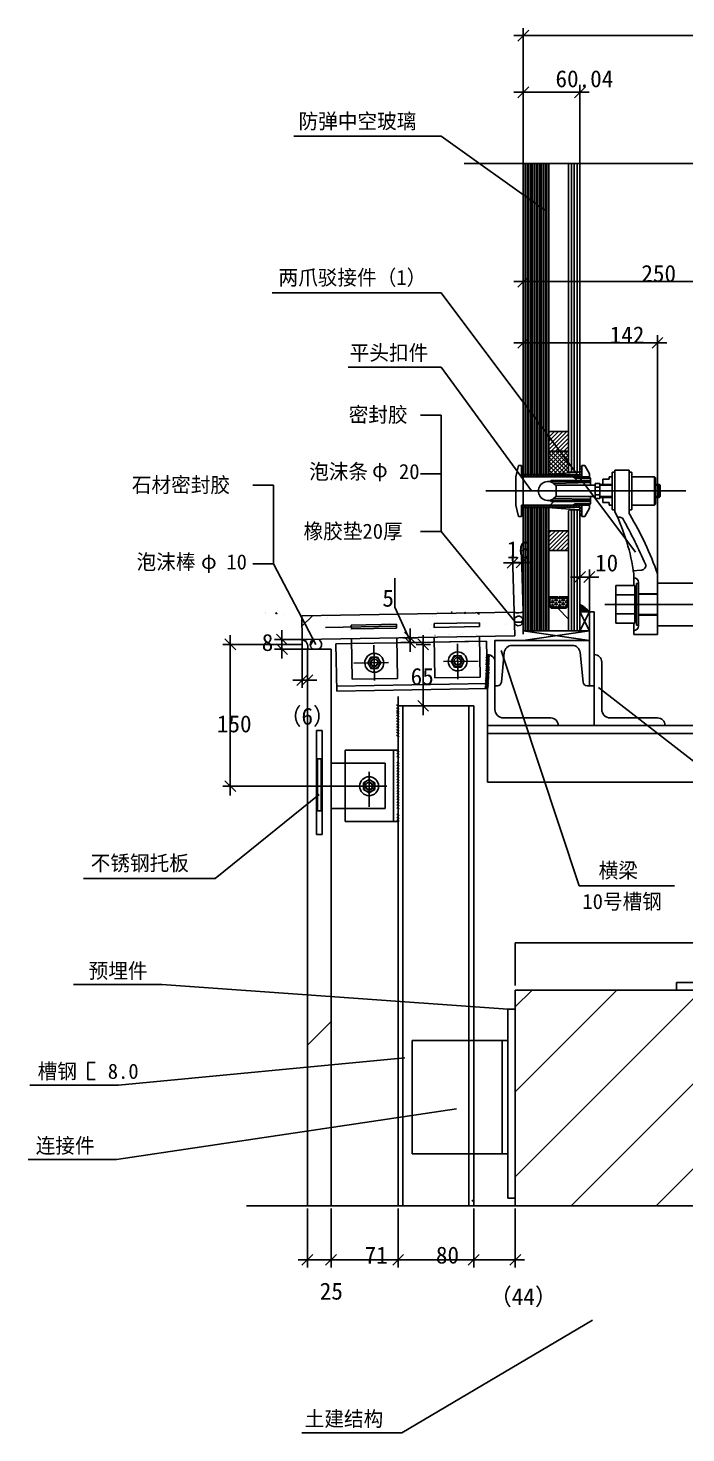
# Model space of a CAD drawing. Header units: metres. Extents: x 1402 to 3224, y 1287 to 2785.
# Drawn here: x 1402 to 2098, y 1287 to 2773 of the extents above; entities that cross this region are included whole.
import ezdxf

# ---------------------------------------------------------------- set-up
doc = ezdxf.new("R2010")
doc.units = ezdxf.units.M
for name, color, linetype in [('3', 5, 'Continuous'), ('BZX', 1, 'Continuous'), ('CSX', 3, 'Continuous'), ('DHX', 4, 'Continuous'), ('HIDE', 4, 'Continuous'), ('PMX', 8, 'Continuous'), ('SDH', 7, 'Continuous'), ('TXT', 2, 'Continuous'), ('XSX', 6, 'Continuous'), ('XX', 5, 'Continuous'), ('图层4', 4, 'Continuous')]:
    doc.layers.add(name, color=color, linetype=linetype)

# ---------------------------------------------------------------- blocks, each defined once
blk = doc.blocks.new('A$C719D39D5')
at = {"layer": 'CSX'}
for p, q in [((15.8, 56.78, -342.86), (25.38, 55.94, -342.86)), ((0, 0, -342.86), (2.51, 0, -342.86))]:
    blk.add_line(p, q, dxfattribs=at)
for centre, radius, start, end in [((-624.51, 346.74, -342.86), 718.57, 331.32, 335.58), ((24.95, 50.96, -342.86), 5, 344.88, 85), ((2.51, 4, -342.86), 4, 270, 328.41)]:
    blk.add_arc(centre, radius, start, end, dxfattribs=at)
blk = doc.blocks.new('_ArchTick')
for p, q in [((0.86, 0), (-0.86, 0)), ((0, 0.65), (0, -0.65))]:
    blk.add_line(p, q)
at = {"color": 0, "linetype": 'ByBlock'}
blk.add_lwpolyline([(-0.5, -0.5), (0.5, 0.5)], dxfattribs=at)

msp = doc.modelspace()

# ---------------------------------------------------------------- hatches: boundary and pattern name
h = msp.add_hatch()
h.set_pattern_fill('ANSI31', scale=50)
h.paths.add_polyline_path([(1707.86, 1945.26), (1711.86, 1945.26), (1711.86, 2000.26), (1707.86, 2000.26)])
at = {"layer": 'BZX'}
h = msp.add_hatch(dxfattribs=at)
h.set_pattern_fill('ANSI32', scale=50)
h.paths.add_polyline_path([(1864.51, 2154.44), (1864.53, 2154.33), (1863.43, 2154.42), (1691.4, 2151.42), (1691.84, 2126.42), (1916.81, 2130.35), (1916.53, 2146.03), (1909, 2155.22)])
h.paths.add_polyline_path([(1879.43, 2140.2), (1831.45, 2139.36), (1831.38, 2143.19), (1831.38, 2143.36), (1879.36, 2144.2)])
h = msp.add_hatch(dxfattribs=at)
h.set_pattern_fill('ANSI32', scale=50)
h.paths.add_polyline_path([(1722.36, 2116.33), (1697.36, 2116.33), (1697.36, 1527.57), (1722.36, 1527.57)])
h.paths.add_polyline_path([(1712.86, 1920.26), (1706.86, 1920.26), (1706.86, 2030.26), (1712.86, 2030.26)])
h.paths.add_polyline_path([(1711.86, 1945.26), (1707.86, 1945.26), (1707.86, 2000.26), (1711.86, 2000.26)])
h = msp.add_hatch(dxfattribs=at)
h.set_pattern_fill('BBB', scale=20)
h.set_pattern_definition([(45, (0, 0), (-44.9013, 44.9013), [])])
h.paths.add_polyline_path([(3008.98, 1755.65), (2982.84, 1755.65), (2868.52, 1755.65), (2907.88, 1527.57), (3008.98, 1527.57)])
h.paths.add_polyline_path([(2868.52, 1755.65), (2733.24, 1755.65), (2682.69, 1527.57), (2907.88, 1527.57)])
h.paths.add_polyline_path([(2682.69, 1527.57), (2708.5, 1644.04), (2708.5, 1755.65), (2113.63, 1755.65), (2113.63, 1691.2), (2227.26, 1527.57)])
h.paths.add_polyline_path([(2113.63, 1755.65), (1917.41, 1755.65), (1917.41, 1527.57), (2227.26, 1527.57), (2113.63, 1691.2)])
at = {"layer": 'PMX'}
h = msp.add_hatch(dxfattribs=at)
h.set_pattern_fill('ANSI31', scale=35)
h.paths.add_polyline_path([(1951.88, 2293.65), (1951.88, 2298.65), (1923.84, 2298.65), (1923.84, 2310.65), (1920.84, 2310.65), (1917.84, 2298.65), (1917.84, 2283.65), (1941.88, 2283.65, -0.41)])
h.paths.add_polyline_path([(1941.88, 2283.65), (1917.84, 2283.65), (1917.84, 2268.65), (1920.84, 2256.65), (1923.84, 2256.65), (1923.84, 2268.65), (1951.88, 2268.65), (1951.88, 2273.65, -0.41)])
h.paths.add_polyline_path([(1980.65, 2270.15), (1996.88, 2270.15), (1996.88, 2272.65), (1954.88, 2272.65), (1954.88, 2273.65), (1951.88, 2273.65), (1951.88, 2268.65), (1978.4, 2268.65)])
h.paths.add_polyline_path([(1996.88, 2270.15), (1980.65, 2270.15), (1978.4, 2268.65), (1995.38, 2268.65)])
h.paths.add_polyline_path([(1995.38, 2298.65), (1978.4, 2298.65), (1980.65, 2297.15), (1996.88, 2297.15)])
h.paths.add_polyline_path([(1996.88, 2297.15), (1980.65, 2297.15), (1978.4, 2298.65), (1951.88, 2298.65), (1951.88, 2293.65), (1954.88, 2293.65), (1954.88, 2294.65), (1996.88, 2294.65)])
h = msp.add_hatch(dxfattribs=at)
h.set_pattern_fill('ANSI37', scale=25)
h.paths.add_polyline_path([(1973.88, 2262.65), (1974.88, 2263.65), (1984.88, 2263.65), (1951.88, 2266.15), (1952.88, 2265.15), (1952.88, 2241.65), (1973.88, 2241.65)])
h = msp.add_hatch(dxfattribs=at)
h.set_pattern_fill('ANSI37', scale=18)
h.paths.add_polyline_path([(1952.88, 2136.65), (1951.88, 2135.65), (1973.21, 2135.65), (1974.05, 2136.49), (1973.88, 2136.65), (1973.88, 2162.24), (1971.3, 2159.65), (1955.47, 2159.65), (1952.88, 2162.24)])
at = {"layer": 'XSX'}
h = msp.add_hatch(dxfattribs=at)
h.set_pattern_fill('DOTS', scale=12)
h.paths.add_polyline_path([(1925.84, 2155.65, -0.15), (1916.37, 2155.35), (1916.49, 2148.45, -0.72), (1925.84, 2146.95)])
h = msp.add_hatch(dxfattribs=at)
h.set_pattern_fill('HONEY', scale=12)
h.paths.add_polyline_path([(1916.49, 2148.45), (1916.57, 2143.63, 0.7), (1925.84, 2145.28), (1925.84, 2146.95, 0.72)])
h = msp.add_hatch(dxfattribs=at)
h.set_pattern_fill('DOTS', scale=10)
h.paths.add_polyline_path([(1697.34, 2121.33), (1700.31, 2121.33, -0.24), (1702.85, 2126.23), (1691.84, 2126.42, -0.25)])
h.paths.add_polyline_path([(1697.36, 2116.33), (1703.01, 2116.33, -0.25), (1700.31, 2121.33), (1697.34, 2121.33, -0.16)])
h = msp.add_hatch(dxfattribs=at)
h.set_pattern_fill('HONEY', scale=10)
h.paths.add_polyline_path([(1712.31, 2121.33, 0.23), (1709.95, 2126.11), (1702.85, 2126.23, 0.24), (1700.31, 2121.33)])
h.paths.add_polyline_path([(1709.62, 2116.33, 0.25), (1712.31, 2121.33), (1700.31, 2121.33, 0.25), (1703.01, 2116.33)])

# ---------------------------------------------------------------- linework, layer by layer
for p, q in [((1790.03, 2160.91), (1790.03, 2191.55)), ((1691.4, 2151.42), (1916.37, 2155.35)), ((1805.91, 2125.75), (1790.03, 2160.91)), ((1916.37, 2155.35), (1916.81, 2130.35)), ((1691.4, 2151.42), (1691.84, 2126.42)), ((1743.85, 2137.33), (1743.78, 2141.66)), ((1744.37, 2140.47), (1744.37, 2140.47)), ((1783.73, 2143.89), (1783.73, 2143.89)), ((1791.76, 2142.67), (1791.83, 2138.67)), ((1828.89, 2142.64), (1828.89, 2142.64)), ((1831.38, 2143.36), (1831.45, 2139.36)), ((1831.46, 2138.86), (1831.38, 2143.19)), ((1831.78, 2143.04), (1831.78, 2143.04)), ((1834.05, 2143.7), (1834.05, 2143.7)), ((1879.36, 2144.2), (1879.43, 2140.2)), ((1691.84, 2126.42), (1916.81, 2130.35)), ((1741.57, 2139.62), (1741.57, 2139.62)), ((1742.48, 2136.43), (1742.48, 2136.43)), ((1744.78, 2084.45), (1744.03, 2127.34)), ((1784.99, 2139.28), (1784.99, 2139.28)), ((1785.18, 2134.62), (1785.18, 2134.62)), ((1792.76, 2085.29), (1792.01, 2128.17)), ((1827.18, 2137.31), (1827.18, 2137.31)), ((1832.38, 2085.98), (1831.63, 2128.86)), ((1880.37, 2086.82), (1879.62, 2129.7)), ((2067.88, 2131.87), (2042.88, 2131.87)), ((1697.36, 2116.33), (1722.36, 2116.33)), ((1722.36, 2116.33), (1722.36, 1527.57)), ((1727.49, 2122.05), (1744.12, 2122.34)), ((1728.37, 2072.05), (1727.49, 2122.05)), ((1767.81, 2120.48), (1768.46, 2083.14)), ((1792.1, 2123.17), (1887.01, 2124.83)), ((1856.09, 2122.03), (1856.74, 2084.68)), ((1887.88, 2074.9), (1887.01, 2124.9)), ((1783.21, 2102.08), (1746.36, 2101.43)), ((1841.35, 2103.09), (1878.19, 2103.73)), ((1744.78, 2084.45), (1792.76, 2085.29)), ((1880.37, 2086.82), (1832.38, 2085.98)), ((1728.37, 2072.05), (1887.89, 2074.84)), ((1793.36, 2066.33), (1793.36, 1527.57)), ((1794.34, 2055.66), (1791.8, 2057.41)), ((1794.34, 2052.66), (1791.8, 2054.41)), ((1794.34, 2049.66), (1791.8, 2051.41)), ((1793.36, 2056.33), (1873.36, 2056.33)), ((1873.36, 2056.33), (1873.36, 1988.23)), ((1794.34, 2047.61), (1791.8, 2049.36)), ((1794.34, 2044.61), (1791.8, 2046.36)), ((1794.34, 2041.61), (1791.8, 2043.36)), ((1794.34, 2038.61), (1791.8, 2040.36)), ((1794.34, 2035.61), (1791.8, 2037.36)), ((1794.34, 2032.61), (1791.8, 2034.36)), ((1794.34, 2029.61), (1791.8, 2031.36)), ((1794.34, 2026.61), (1791.8, 2028.36)), ((1794.34, 2023.61), (1791.8, 2025.36)), ((1873.36, 2027.03), (1873.36, 1702.45)), ((1737.49, 2009.56), (1737.49, 1995.67)), ((1737.49, 2009.56), (1793.49, 2009.56)), ((1788.49, 2009.56), (1788.49, 1933.93)), ((1794.54, 2007.44), (1792, 2009.2)), ((1707.86, 2000.26), (1711.86, 2000.26)), ((1779.58, 1995.67), (1722.36, 1995.67)), ((1779.58, 1947.68), (1779.58, 1995.67)), ((1794.54, 2004.44), (1792, 2006.2)), ((1794.54, 2001.44), (1792, 2003.2)), ((1794.54, 1995.06), (1792, 1996.81)), ((1794.54, 1992.06), (1792, 1993.81)), ((1762.63, 1986.41), (1762.63, 1949.56)), ((1794.54, 1989.06), (1792, 1990.81)), ((1794.54, 1986.06), (1792, 1987.81)), ((1794.54, 1983.06), (1792, 1984.81)), ((1794.54, 1980.06), (1792, 1981.81)), ((1794.54, 1977.06), (1792, 1978.81)), ((1743.96, 1971.33), (1781.31, 1971.33)), ((1794.54, 1974.06), (1792, 1975.81)), ((1794.54, 1971.06), (1792, 1972.81)), ((1794.54, 1968.06), (1792, 1969.81)), ((1794.54, 1965.06), (1792, 1966.81)), ((1794.54, 1962.06), (1792, 1963.81)), ((1779.58, 1947.68), (1722.36, 1947.68)), ((1737.49, 1947.68), (1737.49, 1933.93)), ((1794.54, 1959.06), (1792, 1960.81)), ((1794.54, 1956.06), (1792, 1957.81)), ((1794.54, 1953.06), (1792, 1954.81)), ((1794.54, 1950.06), (1792, 1951.81)), ((1794.54, 1947.06), (1792, 1948.81)), ((1707.86, 1945.26), (1711.86, 1945.26)), ((1737.49, 1933.93), (1793.32, 1933.93)), ((1794.54, 1939.93), (1792, 1941.68)), ((1794.54, 1936.93), (1792, 1938.68)), ((1794.54, 1933.93), (1792, 1935.68)), ((1873.36, 1582.45), (1873.36, 1527.57)), ((1873.97, 1531.55), (1871.43, 1533.3))]:
    msp.add_line(p, q)
for points in [[(1791.76, 2142.67), (1743.77, 2141.83)], [(1831.38, 2143.36), (1879.36, 2144.2)], [(1831.45, 2139.36), (1879.43, 2140.2)], [(1791.83, 2138.67), (1743.84, 2137.83)], [(1707.86, 2000.26), (1707.86, 1945.26)], [(1711.86, 2000.26), (1711.86, 1945.26)]]:
    msp.add_lwpolyline(points)
for points in [[(1767.96, 2111.81, -1), (1768.31, 2091.81, -1)], [(1856.24, 2113.35, 1), (1856.59, 2093.36, 1)], [(1768.03, 2107.81, -1), (1768.24, 2095.81, -1)], [(1856.31, 2109.35, 1), (1856.52, 2097.36, 1)], [(1752.63, 1971.33, -1), (1772.63, 1971.33, -1)], [(1756.63, 1971.33, -1), (1768.63, 1971.33, -1)]]:
    msp.add_lwpolyline(points, format="xyb", close=True)
for points in [[(1771.7, 2095.87), (1764.77, 2095.75), (1761.21, 2101.69), (1764.56, 2107.75), (1771.49, 2107.87), (1775.06, 2101.93)], [(1853.06, 2097.29), (1859.99, 2097.42), (1863.35, 2103.48), (1859.78, 2109.41), (1852.85, 2109.29), (1849.49, 2103.23)], [(1768.63, 1974.8), (1768.63, 1967.87), (1762.63, 1964.4), (1756.63, 1967.87), (1756.63, 1974.8), (1762.63, 1978.26)]]:
    msp.add_lwpolyline(points, close=True)
for centre, radius in [((1768.13, 2101.81), 6), ((1768.13, 2101.81), 4), ((1856.42, 2103.35), 6), ((1856.42, 2103.35), 4), ((1762.63, 1971.33), 6), ((1762.63, 1971.33), 4)]:
    msp.add_circle(centre, radius)
for centre, radius, start, end in [((1920.62, 2170.77), 16, 254.6, 289.06), ((1920.91, 2146.12), 5, 9.6, 152.2), ((1920.91, 2146.12), 5, 209.8, 350.4), ((1768.1, 2101.8), 3.43, 92.14, 1), ((1856.45, 2103.34), 3.43, 181, 89.86), ((1762.64, 1971.3), 3.43, 181.14, 90)]:
    msp.add_arc(centre, radius, start, end)
at = {"layer": '3'}
for p, q in [((2950.88, 2186.15), (2067.88, 2186.15)), ((2950.88, 2141.15), (2067.88, 2141.15))]:
    msp.add_line(p, q, dxfattribs=at)
at = {"layer": 'BZX'}
for p, q in [((1925.84, 2630.07), (1925.84, 2773.34)), ((1925.84, 2765.34), (3049.95, 2765.34)), ((1989.12, 2705.41), (1921.12, 2705.41)), ((1925.84, 2621.32), (1925.84, 2713.41)), ((1985.88, 2621.32), (1985.88, 2713.41)), ((1948.65, 2580.85), (1838.92, 2658.93)), ((1925.84, 2458.76), (1925.84, 2513.17)), ((2175.84, 2505.17), (1925.84, 2505.17)), ((1838.92, 2493.19), (2044.65, 2219.03)), ((1925.84, 2377.38), (1925.84, 2448.36)), ((2067.88, 2440.36), (1925.84, 2440.36)), ((2067.88, 2186.18), (2067.88, 2448.36)), ((1838.92, 2414.72), (1934.71, 2283.65)), ((1838.92, 2363.86), (1838.92, 2240.68)), ((1661.42, 2206.48), (1661.42, 2289.96)), ((1838.92, 2240.68), (1916.84, 2145.65)), ((1916.37, 2155.38), (1914.44, 2215.7)), ((1925.84, 2155.68), (1923.91, 2216)), ((1924.17, 2208.01), (1914.69, 2207.7)), ((1985.88, 2155.68), (1985.88, 2200.56)), ((1995.88, 2155.68), (1995.88, 2200.56)), ((1985.88, 2192.56), (1995.88, 2192.56)), ((1697.08, 2126.52), (1662.45, 2126.52)), ((1670.45, 2116.33), (1670.45, 2126.52)), ((1691.84, 2126.39), (1691.84, 2075.5)), ((1691.76, 2121.33), (1607.73, 2121.33)), ((1615.73, 2121.33), (1615.73, 1971.33)), ((1697.33, 2116.33), (1662.45, 2116.33)), ((1697.36, 2116.3), (1697.36, 2075.5)), ((1890.45, 2109.49), (1886.59, 2110.7)), ((1902.6, 2115.01), (1985.09, 1865.84)), ((1889.89, 2099.11), (1886.02, 2100.32)), ((1890.01, 2100.56), (1886.14, 2101.77)), ((1890.07, 2095.77), (1886.2, 2096.98)), ((1890.09, 2105.02), (1886.22, 2106.23)), ((1890.13, 2102.13), (1886.26, 2103.34)), ((1890.19, 2097.22), (1886.32, 2098.43)), ((1890.21, 2106.47), (1886.34, 2107.68)), ((1890.25, 2103.58), (1886.38, 2104.79)), ((1890.33, 2108.04), (1886.47, 2109.25)), ((1697.36, 2083.5), (1691.84, 2083.5)), ((1889.22, 2080.91), (1885.35, 2082.12)), ((1889.34, 2082.36), (1885.47, 2083.57)), ((1889.38, 2079.47), (1885.51, 2080.68)), ((1889.46, 2083.93), (1885.59, 2085.14)), ((1889.58, 2085.38), (1885.72, 2086.59)), ((1889.63, 2086.84), (1885.76, 2088.05)), ((1889.75, 2088.29), (1885.88, 2089.49)), ((1889.83, 2092.75), (1885.96, 2093.96)), ((1889.87, 2089.86), (1886, 2091.07)), ((1889.95, 2094.2), (1886.08, 2095.41)), ((1889.99, 2091.31), (1886.12, 2092.52)), ((1889.02, 2075), (1885.15, 2076.21)), ((1889.14, 2076.45), (1885.27, 2077.66)), ((1889.26, 2078.02), (1885.39, 2079.23)), ((2288.53, 1855.96), (2005.47, 2075.73)), ((1599.84, 1873.67), (1709.86, 1962.74)), ((1770.01, 1971.33), (1607.73, 1971.33)), ((1909.36, 1735.55), (1543.34, 1761.54)), ((1800.51, 1683.83), (1497.33, 1655.22)), ((1855.14, 1630.01), (1495.31, 1576.55)), ((1697.36, 1524.59), (1697.36, 1462.29)), ((1722.36, 1524.59), (1722.36, 1462.29)), ((1722.36, 1524.29), (1722.36, 1462.29)), ((1793.36, 1524.59), (1793.36, 1462.29)), ((1793.36, 1524.59), (1793.36, 1462.29)), ((1873.36, 1524.59), (1873.36, 1462.29)), ((1873.36, 1524.59), (1873.36, 1462.29)), ((1917.36, 1524.59), (1917.36, 1462.29)), ((1873.36, 1470.29), (1697.36, 1470.29)), ((1873.36, 1470.29), (1917.36, 1470.29)), ((1797.28, 1287.2), (1999.05, 1406.44))]:
    msp.add_line(p, q, dxfattribs=at)
at = {"layer": 'CSX'}
for p, q in [((1682.92, 2658.93), (1838.92, 2658.93)), ((1925.84, 2298.74), (1925.84, 2630.04)), ((1925.84, 2155.65), (1925.84, 2630.04)), ((1933.84, 2302.15), (1933.84, 2630.04)), ((1935.36, 2302.15), (1935.36, 2630.04)), ((1943.36, 2302.15), (1943.36, 2630.04)), ((1944.88, 2302.15), (1944.88, 2630.04)), ((1952.88, 2302.15), (1952.88, 2630.04)), ((1973.88, 2304.65), (1973.88, 2630.04)), ((1985.88, 2298.65), (1985.88, 2630.04)), ((1659.92, 2493.19), (1838.92, 2493.19)), ((1740.54, 2414.72), (1838.92, 2414.72)), ((1817.15, 2363.86), (1838.92, 2363.86)), ((1973.88, 2346.65), (1952.88, 2346.65)), ((1973.88, 2325.65), (1952.88, 2325.65)), ((1917.84, 2298.65), (1920.84, 2310.65)), ((1920.84, 2310.65), (1923.84, 2310.65)), ((1923.84, 2310.65), (1923.84, 2298.65)), ((1923.84, 2309.65), (1925.84, 2309.65)), ((1925.84, 2298.65), (1925.84, 2309.65)), ((1951.88, 2301.15), (1984.88, 2303.65)), ((1973.88, 2304.65), (1974.88, 2303.65)), ((1974.88, 2303.65), (1984.88, 2303.65)), ((1984.88, 2303.65), (1985.88, 2304.65)), ((1985.88, 2309.65), (1987.88, 2309.65)), ((1987.88, 2298.65), (1987.88, 2310.65)), ((1987.88, 2310.65), (1990.88, 2310.65)), ((1995.88, 2301.65), (1990.88, 2310.65)), ((2019.98, 2303.15), (2020.48, 2303.65)), ((2020.48, 2303.65), (2022.38, 2303.65)), ((2022.38, 2303.65), (2022.88, 2303.15)), ((2022.88, 2305.65), (2037.88, 2305.65)), ((2022.88, 2305.65), (2022.88, 2261.65)), ((2037.88, 2261.65), (2037.88, 2305.65)), ((2037.88, 2303.15), (2038.38, 2303.65)), ((2038.38, 2303.65), (2040.38, 2303.65)), ((2040.38, 2303.65), (2040.88, 2303.15)), ((1661.42, 2289.96), (1639.6, 2289.96)), ((1817.15, 2301.71), (1838.92, 2301.71)), ((1917.84, 2298.65), (1917.84, 2268.65)), ((1923.84, 2298.65), (1995.88, 2298.65)), ((1925.84, 2302.15), (1926.84, 2301.15)), ((1925.84, 2300.65), (1985.88, 2300.65)), ((1926.84, 2301.15), (1951.88, 2301.15)), ((1932.84, 2301.15), (1933.84, 2302.15)), ((1936.36, 2301.15), (1935.36, 2302.15)), ((1943.36, 2302.15), (1942.36, 2301.15)), ((1945.88, 2301.15), (1944.88, 2302.15)), ((1951.88, 2301.15), (1952.88, 2302.15)), ((1951.88, 2293.65), (1954.88, 2293.65)), ((1954.88, 2294.65), (1954.88, 2293.19)), ((1996.88, 2294.65), (1954.88, 2294.65)), ((1957.88, 2291.65), (1996.88, 2292.46)), ((1960.6, 2289.65), (1960.6, 2277.65)), ((1960.6, 2289.65), (2000.88, 2289.65)), ((1980.65, 2297.15), (1978.4, 2298.65)), ((1980.65, 2297.15), (1996.88, 2297.15)), ((1995.38, 2298.65), (1996.88, 2297.15)), ((1995.88, 2298.65), (1995.88, 2301.65)), ((1996.88, 2297.15), (1996.88, 2289.65)), ((2001.88, 2291.65), (2006.88, 2291.65)), ((2001.88, 2290.65), (2001.88, 2291.65)), ((2001.88, 2290.65), (2001.88, 2276.65)), ((2006.88, 2291.65), (2006.88, 2275.65)), ((2006.88, 2290.65), (2019.98, 2290.65)), ((2009.92, 2295.99), (2016.88, 2295.99)), ((2009.92, 2295.99), (2009.92, 2290.65)), ((2016.88, 2295.99), (2016.88, 2298.65)), ((2016.88, 2298.65), (2019.48, 2298.65)), ((2019.48, 2298.65), (2019.98, 2298.15)), ((2019.98, 2264.15), (2019.98, 2303.15)), ((2022.88, 2264.15), (2022.88, 2303.15)), ((2037.88, 2264.15), (2037.88, 2303.15)), ((2040.88, 2290.65), (2040.88, 2303.15)), ((2040.88, 2298.65), (2064.88, 2298.65)), ((2040.88, 2298.65), (2040.88, 2264.15)), ((2064.88, 2298.65), (2064.88, 2268.65)), ((2065.88, 2297.65), (2064.88, 2298.65)), ((2065.88, 2269.65), (2065.88, 2297.65)), ((2065.88, 2290.65), (2069.79, 2290.65)), ((2070.88, 2289.65), (2069.79, 2290.65)), ((2069.79, 2290.65), (2069.79, 2276.65)), ((2070.88, 2289.65), (2070.88, 2277.65)), ((1954.88, 2272.65), (1954.88, 2274.11)), ((1957.88, 2275.65), (1996.88, 2274.84)), ((1960.6, 2277.65), (2000.88, 2277.65)), ((1996.88, 2277.65), (1996.88, 2270.15)), ((2001.88, 2287.65), (2006.88, 2287.65)), ((2001.88, 2279.65), (2006.88, 2279.65)), ((2001.88, 2276.65), (2001.88, 2275.65)), ((2001.88, 2275.65), (2006.88, 2275.65)), ((2006.88, 2276.65), (2019.98, 2276.65)), ((2009.92, 2276.65), (2009.92, 2271.32)), ((2037.88, 2268.65), (2037.88, 2277.65)), ((2037.88, 2277.65), (2037.88, 2261.34)), ((2037.88, 2277.65), (2037.88, 2261.65)), ((2065.88, 2276.65), (2069.79, 2276.65)), ((2069.79, 2276.65), (2070.88, 2277.65)), ((1917.84, 2268.65), (1920.84, 2256.65)), ((1923.84, 2268.65), (1923.84, 2256.65)), ((1923.84, 2268.65), (1995.88, 2268.65)), ((1925.84, 2268.24), (1926.25, 2268.65)), ((1925.84, 2268.65), (1925.84, 2257.65)), ((1925.84, 2135.65), (1925.84, 2266.92)), ((1925.84, 2266.65), (1985.88, 2266.65)), ((1925.84, 2265.15), (1926.84, 2266.15)), ((1926.84, 2266.15), (1951.88, 2266.15)), ((1933.84, 2265.15), (1932.84, 2266.15)), ((1933.84, 2136.65), (1933.84, 2265.15)), ((1936.36, 2266.15), (1935.36, 2265.15)), ((1935.36, 2136.65), (1935.36, 2265.15)), ((1943.36, 2265.15), (1942.36, 2266.15)), ((1943.36, 2136.65), (1943.36, 2265.15)), ((1945.88, 2266.15), (1944.88, 2265.15)), ((1944.88, 2136.65), (1944.88, 2265.15)), ((1951.88, 2273.65), (1954.88, 2273.65)), ((1951.88, 2266.15), (1984.88, 2263.65)), ((1952.88, 2265.15), (1951.88, 2266.15)), ((1952.88, 2136.65), (1952.88, 2265.15)), ((1996.88, 2272.65), (1954.88, 2272.65)), ((1973.88, 2262.65), (1974.88, 2263.65)), ((1973.88, 2136.65), (1973.88, 2262.65)), ((1974.88, 2263.65), (1984.88, 2263.65)), ((1980.65, 2270.15), (1978.4, 2268.65)), ((1980.65, 2270.15), (1996.88, 2270.15)), ((1985.88, 2262.65), (1984.88, 2263.65)), ((1985.88, 2136.65), (1985.88, 2268.65)), ((1987.88, 2268.65), (1987.88, 2256.65)), ((1995.88, 2265.65), (1990.88, 2256.65)), ((1996.88, 2270.15), (1995.38, 2268.65)), ((1995.88, 2268.65), (1995.88, 2265.65)), ((2009.92, 2271.32), (2016.88, 2271.32)), ((2016.88, 2271.32), (2016.88, 2268.65)), ((2016.88, 2268.65), (2019.48, 2268.65)), ((2019.48, 2268.65), (2019.98, 2269.15)), ((2019.98, 2264.15), (2020.48, 2263.65)), ((2020.48, 2263.65), (2022.38, 2263.65)), ((2022.88, 2264.15), (2022.38, 2263.65)), ((2037.88, 2264.15), (2038.38, 2263.65)), ((2038.38, 2263.65), (2040.38, 2263.65)), ((2040.88, 2264.15), (2040.38, 2263.65)), ((2040.88, 2268.65), (2064.88, 2268.65)), ((2064.88, 2268.65), (2065.88, 2269.65)), ((1920.84, 2256.65), (1923.84, 2256.65)), ((1923.84, 2257.65), (1925.84, 2257.65)), ((1985.88, 2257.65), (1987.88, 2257.65)), ((1987.88, 2256.65), (1990.88, 2256.65)), ((1817.15, 2240.68), (1838.92, 2240.68)), ((1973.88, 2241.65), (1952.88, 2241.65)), ((1973.88, 2220.65), (1952.88, 2220.65)), ((2042.88, 2183.71), (2042.88, 2195.87)), ((2042.88, 2191.87), (2042.88, 2191.87)), ((2045.88, 2141.69), (2045.88, 2185.74)), ((2045.88, 2185.74), (2047.88, 2185.74)), ((2045.88, 2185.61, -44000), (2045.88, 2141.56, -44000)), ((2045.88, 2185.61, -44000), (2047.88, 2185.61, -44000)), ((2047.88, 2140.87), (2047.88, 2186.87)), ((2047.88, 2186.43, -44000), (2047.88, 2140.43, -44000)), ((2067.88, 2195.87), (2067.88, 2173.71)), ((2067.88, 2173.71), (2067.88, 2195.87)), ((2067.88, 2195.43, -44000), (2067.88, 2152.43, -44000)), ((2067.88, 2173.59, -44000), (2067.88, 2195.43, -44000)), ((1952.88, 2171.65), (1962.88, 2171.65)), ((1953.88, 2162.65), (1953.88, 2170.65)), ((1953.88, 2170.65), (1972.88, 2170.65)), ((1962.88, 2171.65), (1962.88, 2170.65)), ((1963.88, 2171.65), (1973.88, 2171.65)), ((1963.88, 2171.65), (1963.88, 2170.65)), ((1972.88, 2162.65), (1972.88, 2170.65)), ((2023.88, 2143.71), (2023.88, 2183.71)), ((2043.88, 2183.71), (2023.88, 2183.71)), ((2043.88, 2173.71), (2023.88, 2173.71)), ((2043.88, 2143.71), (2043.88, 2183.71)), ((2043.88, 2182.59), (2045.88, 2182.59)), ((2047.88, 2174.87), (2067.88, 2174.87)), ((2047.88, 2174.43, -44000), (2067.88, 2174.43, -44000)), ((2067.88, 2131.87), (2067.88, 2174.87)), ((1955.47, 2159.65), (1952.88, 2162.24)), ((1955.88, 2160.65), (1953.88, 2162.65)), ((1955.47, 2159.65), (1971.3, 2159.65)), ((1955.88, 2160.65), (1970.88, 2160.65)), ((1970.88, 2160.65), (1972.88, 2162.65)), ((1971.3, 2159.65), (1973.88, 2162.24)), ((1995.88, 2155.65), (1985.88, 2155.65)), ((1985.88, 2155.65), (2000.88, 2155.65)), ((1995.88, 2077.65), (1995.88, 2155.65)), ((2000.88, 2035.65), (2000.88, 2155.65)), ((2043.88, 2165.75), (2045.88, 2164.59)), ((2043.88, 2164.11), (2045.88, 2162.96)), ((2043.88, 2153.71), (2023.88, 2153.71)), ((2043.88, 2143.71), (2023.88, 2143.71)), ((2042.88, 2131.87), (2042.88, 2143.71)), ((2042.88, 2143.71), (2042.88, 2131.87)), ((2043.88, 2144.84), (2045.88, 2144.84)), ((2045.88, 2141.69), (2047.88, 2141.69)), ((2045.88, 2141.56, -44000), (2047.88, 2141.56, -44000)), ((2047.88, 2152.87), (2067.88, 2152.87)), ((2047.88, 2152.43, -44000), (2067.88, 2152.43, -44000)), ((2067.88, 2153.71), (2067.88, 2131.87)), ((2067.88, 2131.87, -44000), (2067.88, 2153.59, -44000)), ((2067.88, 2153.59, -44000), (2067.88, 2131.87, -44000)), ((1925.84, 2136.65), (1926.84, 2135.65)), ((1925.84, 2135.65), (1995.88, 2135.65)), ((1932.84, 2135.65), (1933.84, 2136.65)), ((1936.36, 2135.65), (1935.36, 2136.65)), ((1943.36, 2136.65), (1942.36, 2135.65)), ((1945.88, 2135.65), (1944.88, 2136.65)), ((1951.88, 2135.65), (1952.88, 2136.65)), ((1973.21, 2135.65), (1974.05, 2136.49)), ((1973.88, 2136.65), (1974.88, 2135.65)), ((1985.88, 2136.65), (1984.88, 2135.65)), ((2042.88, 2135.87), (2042.88, 2135.87)), ((1697.36, 2116.33), (1697.36, 1527.57)), ((1887.88, 2110.65), (1887.88, 2035.65)), ((1995.88, 2077.65), (1995.88, 2118.65)), ((1895.88, 2102.65), (1895.88, 2052.65)), ((2008.88, 2052.65), (2008.88, 2102.65)), ((1995.88, 2077.65), (2000.88, 2077.65)), ((1954.88, 2043.65), (1904.88, 2043.65)), ((2067.88, 2043.65), (2017.88, 2043.65)), ((1712.86, 2030.26), (1706.86, 2030.26)), ((1887.88, 2035.65), (2950.88, 2035.65)), ((1887.88, 2035.65), (1887.88, 1975.65)), ((2075.88, 2035.65), (2075.88, 2035.65)), ((1887.88, 1975.65), (2127.88, 1975.65)), ((1706.86, 1920.26), (1712.86, 1920.26)), ((1985.09, 1865.84), (2085.88, 1865.84)), ((3008.98, 1755.65), (1917.41, 1755.65)), ((1917.41, 1527.57), (1917.41, 1755.65)), ((2287.88, 1763.65), (2087.88, 1763.65)), ((2087.88, 1763.65), (2087.88, 1755.65)), ((1909.36, 1735.55), (1909.36, 1535.55)), ((1909.36, 1735.55), (1917.36, 1735.55)), ((1808.37, 1702.45), (1808.37, 1582.45)), ((1909.36, 1702.45), (1808.37, 1702.45)), ((1903.36, 1702.45), (1903.36, 1582.45)), ((1909.36, 1582.45), (1808.37, 1582.45)), ((1909.36, 1535.55), (1917.36, 1535.55)), ((1691.51, 1287.2), (1797.28, 1287.2))]:
    msp.add_line(p, q, dxfattribs=at)
for points in [[(1639.51, 2206.48), (1661.42, 2206.48)], [(1706.86, 2030.26), (1706.86, 1920.26)], [(1712.86, 2030.26), (1712.86, 1920.26)], [(1460.47, 1873.67), (1599.84, 1873.67)], [(1449.69, 1761.54), (1543.34, 1761.54)], [(1403.68, 1655.22), (1497.33, 1655.22)], [(1401.66, 1576.55), (1495.31, 1576.55)]]:
    msp.add_lwpolyline(points, dxfattribs=at)
msp.add_lwpolyline([(1924.04, 2120.35), (1977.56, 2120.35, -0.39), (1986.02, 2112.69), (1989.14, 2081.43, 0.39), (1993.32, 2077.65), (1995.88, 2077.65), (1995.88, 2125.65), (1895.88, 2125.65), (1895.88, 2077.65), (1898.45, 2077.65, 0.39), (1902.63, 2081.43), (1905.75, 2112.69, -0.39), (1914.21, 2120.35), (1924.04, 2120.35)], format="xyb", dxfattribs=at)
for centre, radius, start, end in [((1951.88, 2283.65), 10, 40.71, 319.29), ((1960.6, 2291.15), 1.5, 220.71, 270), ((2000.88, 2290.65), 1, 270, 0), ((1960.6, 2276.15), 1.5, 90, 139.29), ((2000.88, 2276.65), 1, 0, 90), ((1822.65, 2164.84), 222.41, 8.02, 25.8), ((2042.88, 2261.34), 5, 180, 212.58), ((1746.18, 2084.35), 340.49, 19.12, 30.79), ((2042.88, 2186.87), 5, 0, 90), ((1970.47, 2134.13), 33.3, 40.25, 62.43), ((2042.88, 2140.87), 5, 270, 0), ((1689.87, 2118.79), 7.88, 341.8, 75.55), ((1706.31, 2121.33), 6, 125.25, 236.55), ((1706.31, 2121.33), 6, 303.45, 52.75), ((1887.88, 2102.65), 8, 0, 90), ((2000.88, 2102.65), 8, 0, 90), ((1904.88, 2052.65), 9, 180, 270), ((2017.88, 2052.65), 9, 180, 270), ((1954.88, 2035.65), 8, 0, 90), ((2067.88, 2035.65), 8, 0, 90)]:
    msp.add_arc(centre, radius, start, end, dxfattribs=at)
at = {"layer": 'DHX'}
for p, q in [((1886.34, 2283.65), (2098.01, 2283.65)), ((3015.66, 2163.65), (2012.11, 2163.65))]:
    msp.add_line(p, q, dxfattribs=at)
at = {"layer": 'HIDE'}
for p, q in [((1744.12, 2122.34), (1792.1, 2123.17)), ((1879.71, 2124.7), (1831.72, 2123.87)), ((1728.28, 2077.05), (1887.8, 2079.84)), ((1798.36, 2056.33), (1798.36, 1527.57)), ((1868.36, 2056.33), (1868.36, 1527.57)), ((1788.49, 2006.44), (1788.49, 2009.56)), ((1737.49, 1995.67), (1737.49, 1947.68)), ((1873.36, 1702.45), (1873.36, 1582.45))]:
    msp.add_line(p, q, dxfattribs=at)
at = {"layer": 'PMX'}
for p, q in [((1952.88, 2327.45), (1972.08, 2346.65)), ((1952.88, 2331.87), (1967.66, 2346.65)), ((1952.88, 2336.29), (1963.24, 2346.65)), ((1952.88, 2340.71), (1958.82, 2346.65)), ((1952.88, 2345.13), (1954.4, 2346.65)), ((1955.5, 2325.65), (1973.88, 2344.03)), ((1959.92, 2325.65), (1973.88, 2339.61)), ((1964.34, 2325.65), (1973.88, 2335.19)), ((1952.88, 2318.61), (1959.92, 2325.65)), ((1952.88, 2323.03), (1955.5, 2325.65)), ((1952.88, 2305.36), (1973.18, 2325.65)), ((1952.88, 2309.78), (1968.76, 2325.65)), ((1952.88, 2314.19), (1964.34, 2325.65)), ((1973.91, 2302.82), (1952.88, 2323.84)), ((1969.8, 2302.51), (1952.88, 2319.42)), ((1953.2, 2301.25), (1973.88, 2321.94)), ((1973.88, 2307.26), (1955.49, 2325.65)), ((1973.88, 2311.68), (1959.91, 2325.65)), ((1973.88, 2316.1), (1964.33, 2325.65)), ((1973.88, 2320.52), (1968.75, 2325.65)), ((1968.76, 2325.65), (1973.88, 2330.78)), ((1973.88, 2324.94), (1973.17, 2325.65)), ((1973.18, 2325.65), (1973.88, 2326.36)), ((1923.84, 2307.61), (1925.84, 2309.61)), ((1925.84, 2304.57), (1923.84, 2306.57)), ((1923.84, 2304.42), (1925.84, 2306.42)), ((1925.84, 2307.75), (1923.94, 2309.65)), ((1965.69, 2302.2), (1952.88, 2315)), ((1961.58, 2301.89), (1952.88, 2310.58)), ((1957.47, 2301.57), (1952.88, 2306.16)), ((1957.98, 2301.61), (1973.88, 2317.52)), ((1962.76, 2301.97), (1973.88, 2313.1)), ((1967.54, 2302.34), (1973.88, 2308.68)), ((1972.32, 2302.7), (1974.08, 2304.45)), ((1977.11, 2303.06), (1977.69, 2303.65)), ((1978.02, 2303.13), (1977.49, 2303.65)), ((1981.89, 2303.42), (1982.11, 2303.65)), ((1982.12, 2303.44), (1981.91, 2303.65)), ((1985.88, 2309.19), (1986.35, 2309.65)), ((1987.88, 2306.17), (1985.88, 2308.17)), ((1985.88, 2306.01), (1987.88, 2308.01)), ((1987.88, 2302.98), (1985.88, 2304.98)), ((1985.88, 2302.82), (1987.88, 2304.82)), ((1987.88, 2309.35), (1987.58, 2309.65)), ((1925.84, 2301.38), (1923.84, 2303.38)), ((1923.84, 2301.24), (1925.84, 2303.24)), ((1925.4, 2298.65), (1923.84, 2300.2)), ((1924.43, 2298.65), (1925.84, 2300.06)), ((1925.84, 2300.06), (1926.43, 2300.65)), ((1928.58, 2298.65), (1926.58, 2300.65)), ((1927.62, 2298.65), (1929.62, 2300.65)), ((1931.76, 2298.65), (1929.76, 2300.65)), ((1930.8, 2298.65), (1932.8, 2300.65)), ((1934.94, 2298.65), (1932.94, 2300.65)), ((1933.98, 2298.65), (1935.98, 2300.65)), ((1938.12, 2298.65), (1936.12, 2300.65)), ((1937.16, 2298.65), (1939.16, 2300.65)), ((1941.31, 2298.65), (1939.31, 2300.65)), ((1940.34, 2298.65), (1942.34, 2300.65)), ((1944.49, 2298.65), (1942.49, 2300.65)), ((1943.53, 2298.65), (1945.53, 2300.65)), ((1947.67, 2298.65), (1945.67, 2300.65)), ((1946.71, 2298.65), (1948.71, 2300.65)), ((1950.85, 2298.65), (1948.85, 2300.65)), ((1949.89, 2298.65), (1951.89, 2300.65)), ((1954.03, 2298.65), (1952.03, 2300.65)), ((1953.37, 2301.26), (1952.68, 2301.95)), ((1953.07, 2298.65), (1955.07, 2300.65)), ((1957.22, 2298.65), (1955.22, 2300.65)), ((1956.25, 2298.65), (1958.25, 2300.65)), ((1960.4, 2298.65), (1958.4, 2300.65)), ((1959.44, 2298.65), (1961.44, 2300.65)), ((1963.58, 2298.65), (1961.58, 2300.65)), ((1962.62, 2298.65), (1964.62, 2300.65)), ((1966.76, 2298.65), (1964.76, 2300.65)), ((1965.8, 2298.65), (1967.8, 2300.65)), ((1969.94, 2298.65), (1967.94, 2300.65)), ((1968.98, 2298.65), (1970.98, 2300.65)), ((1973.13, 2298.65), (1971.13, 2300.65)), ((1972.16, 2298.65), (1974.16, 2300.65)), ((1976.31, 2298.65), (1974.31, 2300.65)), ((1975.35, 2298.65), (1977.35, 2300.65)), ((1979.49, 2298.65), (1977.49, 2300.65)), ((1978.53, 2298.65), (1980.53, 2300.65)), ((1982.67, 2298.65), (1980.67, 2300.65)), ((1981.71, 2298.65), (1983.71, 2300.65)), ((1985.85, 2298.65), (1983.85, 2300.65)), ((1984.89, 2298.65), (1985.88, 2299.64)), ((1987.88, 2299.8), (1985.88, 2301.8)), ((1985.88, 2299.64), (1987.88, 2301.64)), ((1925.84, 2266.38), (1923.84, 2268.38)), ((1923.84, 2266.24), (1925.84, 2268.24)), ((1925.84, 2263.2), (1923.84, 2265.2)), ((1923.84, 2263.06), (1925.84, 2265.06)), ((1925.84, 2260.02), (1923.84, 2262.02)), ((1923.84, 2259.88), (1925.84, 2261.88)), ((1928.76, 2266.65), (1926.76, 2268.65)), ((1927.44, 2266.65), (1929.44, 2268.65)), ((1931.94, 2266.65), (1929.94, 2268.65)), ((1930.62, 2266.65), (1932.62, 2268.65)), ((1935.12, 2266.65), (1933.12, 2268.65)), ((1933.8, 2266.65), (1935.8, 2268.65)), ((1938.3, 2266.65), (1936.3, 2268.65)), ((1936.98, 2266.65), (1938.98, 2268.65)), ((1941.49, 2266.65), (1939.49, 2268.65)), ((1940.16, 2266.65), (1942.16, 2268.65)), ((1944.67, 2266.65), (1942.67, 2268.65)), ((1943.35, 2266.65), (1945.35, 2268.65)), ((1947.85, 2266.65), (1945.85, 2268.65)), ((1946.53, 2266.65), (1948.53, 2268.65)), ((1951.03, 2266.65), (1949.03, 2268.65)), ((1949.71, 2266.65), (1951.71, 2268.65)), ((1954.21, 2266.65), (1952.21, 2268.65)), ((1952.89, 2266.65), (1954.89, 2268.65)), ((1957.4, 2266.65), (1955.4, 2268.65)), ((1956.07, 2266.65), (1958.07, 2268.65)), ((1960.58, 2266.65), (1958.58, 2268.65)), ((1959.26, 2266.65), (1961.26, 2268.65)), ((1963.76, 2266.65), (1961.76, 2268.65)), ((1962.44, 2266.65), (1964.44, 2268.65)), ((1966.94, 2266.65), (1964.94, 2268.65)), ((1965.62, 2266.65), (1967.62, 2268.65)), ((1970.12, 2266.65), (1968.12, 2268.65)), ((1968.8, 2266.65), (1970.8, 2268.65)), ((1973.31, 2266.65), (1971.31, 2268.65)), ((1971.98, 2266.65), (1973.98, 2268.65)), ((1976.49, 2266.65), (1974.49, 2268.65)), ((1975.17, 2266.65), (1977.17, 2268.65)), ((1979.67, 2266.65), (1977.67, 2268.65)), ((1978.35, 2266.65), (1980.35, 2268.65)), ((1982.85, 2266.65), (1980.85, 2268.65)), ((1981.53, 2266.65), (1983.53, 2268.65)), ((1985.88, 2266.8), (1984.03, 2268.65)), ((1984.71, 2266.65), (1985.88, 2267.82)), ((1985.88, 2267.82), (1986.71, 2268.65)), ((1987.88, 2264.8), (1985.88, 2266.8)), ((1985.88, 2264.64), (1987.88, 2266.64)), ((1987.88, 2261.62), (1985.88, 2263.62)), ((1985.88, 2261.46), (1987.88, 2263.46)), ((1987.88, 2258.44), (1985.88, 2260.44)), ((1985.88, 2258.28), (1987.88, 2260.28)), ((1987.88, 2267.98), (1987.22, 2268.65)), ((1925.03, 2257.65), (1923.84, 2258.84)), ((1924.8, 2257.65), (1925.84, 2258.69)), ((1952.88, 2234.65), (1959.89, 2241.65)), ((1952.88, 2239.06), (1955.47, 2241.65)), ((1952.88, 2221.39), (1973.15, 2241.65)), ((1952.88, 2225.81), (1968.73, 2241.65)), ((1952.88, 2230.23), (1964.31, 2241.65)), ((1956.57, 2220.65), (1973.88, 2237.97)), ((1960.99, 2220.65), (1973.88, 2233.55)), ((1965.41, 2220.65), (1973.88, 2229.13)), ((1969.82, 2220.65), (1973.88, 2224.71)), ((1956.22, 2169.7), (1955.67, 2170.65)), ((1957.47, 2169.7), (1958.02, 2170.65)), ((1963.72, 2169.7), (1963.17, 2170.65)), ((1964.97, 2169.7), (1965.52, 2170.65)), ((1971.22, 2169.7), (1970.67, 2170.65)), ((1972.47, 2169.7), (1972.88, 2170.41)), ((1653.5, 2155.53), (1653.5, 2155.53)), ((1834.88, 2155.64), (1834.88, 2155.64)), ((1849.41, 2155.65), (1850.17, 2155.58)), ((1850.19, 2155.56), (1850.17, 2155.65)), ((1863.32, 2154.43), (1864.28, 2155.58)), ((1864.53, 2154.31), (1864.3, 2155.56)), ((1872, 2155.52), (1872, 2155.52)), ((1954.34, 2168.61), (1953.88, 2169.41)), ((1953.88, 2167.82), (1954.34, 2168.61)), ((1954.34, 2164.28), (1953.88, 2165.08)), ((1953.88, 2163.49), (1954.34, 2164.28)), ((1955.59, 2166.45), (1956.22, 2167.53)), ((1956.22, 2165.37), (1955.59, 2166.45)), ((1955.59, 2162.12), (1956.22, 2163.2)), ((1956.22, 2161.04), (1955.59, 2162.12)), ((1956.22, 2169.7), (1957.47, 2169.7)), ((1956.22, 2167.53), (1957.47, 2167.53)), ((1956.22, 2165.37), (1957.47, 2165.37)), ((1956.22, 2163.2), (1957.47, 2163.2)), ((1956.22, 2161.04), (1957.47, 2161.04)), ((1958.09, 2166.45), (1957.47, 2167.53)), ((1957.47, 2165.37), (1958.09, 2166.45)), ((1958.09, 2162.12), (1957.47, 2163.2)), ((1957.47, 2161.04), (1958.09, 2162.12)), ((1959.34, 2168.61), (1959.97, 2169.7)), ((1959.97, 2167.53), (1959.34, 2168.61)), ((1959.34, 2164.28), (1959.97, 2165.37)), ((1959.97, 2163.2), (1959.34, 2164.28)), ((1959.75, 2160.65), (1959.97, 2161.04)), ((1959.97, 2169.7), (1961.22, 2169.7)), ((1959.97, 2167.53), (1961.22, 2167.53)), ((1959.97, 2165.37), (1961.22, 2165.37)), ((1959.97, 2163.2), (1961.22, 2163.2)), ((1959.97, 2161.04), (1961.22, 2161.04)), ((1961.84, 2168.61), (1961.22, 2169.7)), ((1961.22, 2167.53), (1961.84, 2168.61)), ((1961.84, 2164.28), (1961.22, 2165.37)), ((1961.22, 2163.2), (1961.84, 2164.28)), ((1961.44, 2160.65), (1961.22, 2161.04)), ((1963.09, 2166.45), (1963.72, 2167.53)), ((1963.72, 2165.37), (1963.09, 2166.45)), ((1963.09, 2162.12), (1963.72, 2163.2)), ((1963.72, 2161.04), (1963.09, 2162.12)), ((1963.72, 2169.7), (1964.97, 2169.7)), ((1963.72, 2167.53), (1964.97, 2167.53)), ((1963.72, 2165.37), (1964.97, 2165.37)), ((1963.72, 2163.2), (1964.97, 2163.2)), ((1963.72, 2161.04), (1964.97, 2161.04)), ((1965.59, 2166.45), (1964.97, 2167.53)), ((1964.97, 2165.37), (1965.59, 2166.45)), ((1965.59, 2162.12), (1964.97, 2163.2)), ((1964.97, 2161.04), (1965.59, 2162.12)), ((1966.84, 2168.61), (1967.47, 2169.7)), ((1967.47, 2167.53), (1966.84, 2168.61)), ((1966.84, 2164.28), (1967.47, 2165.37)), ((1967.47, 2163.2), (1966.84, 2164.28)), ((1967.25, 2160.65), (1967.47, 2161.04)), ((1967.47, 2169.7), (1968.72, 2169.7)), ((1967.47, 2167.53), (1968.72, 2167.53)), ((1967.47, 2165.37), (1968.72, 2165.37)), ((1967.47, 2163.2), (1968.72, 2163.2)), ((1967.47, 2161.04), (1968.72, 2161.04)), ((1969.34, 2168.61), (1968.72, 2169.7)), ((1968.72, 2167.53), (1969.34, 2168.61)), ((1969.34, 2164.28), (1968.72, 2165.37)), ((1968.72, 2163.2), (1969.34, 2164.28)), ((1968.94, 2160.65), (1968.72, 2161.04)), ((1970.59, 2166.45), (1971.22, 2167.53)), ((1971.22, 2165.37), (1970.59, 2166.45)), ((1970.59, 2162.12), (1971.22, 2163.2)), ((1971.22, 2161.04), (1970.59, 2162.12)), ((1971.22, 2169.7), (1972.47, 2169.7)), ((1971.22, 2167.53), (1972.47, 2167.53)), ((1971.22, 2165.37), (1972.47, 2165.37)), ((1971.22, 2163.2), (1972.47, 2163.2)), ((1971.22, 2161.04), (1971.27, 2161.04)), ((1972.88, 2166.82), (1972.47, 2167.53)), ((1972.47, 2165.37), (1972.88, 2166.08)), ((1972.82, 2162.59), (1972.47, 2163.2)), ((1985.88, 2163.5), (1985.98, 2163.6)), ((1985.88, 2161.73), (1987.12, 2162.97)), ((1992.76, 2155.65), (1985.88, 2162.53)), ((1985.88, 2159.96), (1988.23, 2162.3)), ((1985.88, 2158.2), (1989.29, 2161.6)), ((1985.88, 2156.43), (1990.32, 2160.87)), ((1990.99, 2155.65), (1985.88, 2160.76)), ((1989.23, 2155.65), (1985.88, 2158.99)), ((1987.46, 2155.65), (1985.88, 2157.22)), ((1986.87, 2155.65), (1991.32, 2160.1)), ((1994.53, 2155.65), (1987.33, 2162.85)), ((1988.64, 2155.65), (1992.28, 2159.29)), ((1990.41, 2155.65), (1993.21, 2158.45)), ((1992.18, 2155.65), (1994.11, 2157.58)), ((1993.95, 2155.65), (1994.98, 2156.68)), ((1995.71, 2155.65), (1995.81, 2155.74)), ((1653.07, 2154.54), (1653.07, 2154.54)), ((1663.65, 2154.36), (1665.05, 2154.89)), ((1663.65, 2154.36), (1664.65, 2153.69)), ((1664.66, 2153.67), (1665.07, 2154.87)), ((1671.65, 2152.93), (1671.65, 2152.93)), ((1717.48, 2149.01), (1717.48, 2149.01)), ((1718.62, 2149.71), (1718.62, 2149.71)), ((1826.58, 2149.54), (1826.58, 2149.54)), ((1829.3, 2150.97), (1829.3, 2150.97)), ((1834.15, 2150.53), (1834.15, 2150.53)), ((1846.75, 2154.31), (1846.75, 2154.31)), ((1859.37, 2153.85), (1859.37, 2153.85)), ((1863.32, 2154.43), (1864.52, 2154.33)), ((1877.67, 2153.18), (1878.63, 2154.33)), ((1878.88, 2153.05), (1878.65, 2154.31)), ((1907.54, 2142.72), (1907.54, 2142.72)), ((1827.89, 2132.82), (1827.89, 2132.82)), ((1832.3, 2130.65), (1832.64, 2130.78)), ((1832.62, 2130.65), (1832.66, 2130.76)), ((1846.48, 2132.31), (1846.48, 2132.31)), ((1849.24, 2131.92), (1849.24, 2131.92)), ((1856.21, 2131.85), (1856.21, 2131.85)), ((1859.92, 2131.46), (1859.92, 2131.46)), ((1861.22, 2132.51), (1861.22, 2132.51)), ((1870.59, 2131.01), (1870.59, 2131.01)), ((1876.53, 2131.87), (1876.53, 2131.87))]:
    msp.add_line(p, q, dxfattribs=at)
at = {"layer": 'SDH'}
for p, q in [((1863.12, 2630.04), (2916.56, 2630.04)), ((3008.98, 1805.65), (1917.41, 1805.65)), ((1917.41, 1760.47), (1917.41, 1805.65)), ((3008.98, 1527.57), (1632.79, 1527.57))]:
    msp.add_line(p, q, dxfattribs=at)
at = {"layer": 'TXT'}
for p, q in [((1464.83, 1678.93), (1464.83, 1660.96)), ((1472.65, 1678.93), (1464.83, 1678.93)), ((1472.65, 1660.96), (1464.83, 1660.96))]:
    msp.add_line(p, q, dxfattribs=at)
at = {"layer": 'XSX'}
for p, q in [((1927.84, 2301.15), (1927.84, 2630.04)), ((1929.84, 2301.15), (1929.84, 2630.04)), ((1931.84, 2301.15), (1931.84, 2630.04)), ((1937.36, 2301.15), (1937.36, 2630.04)), ((1939.36, 2301.15), (1939.36, 2630.04)), ((1941.36, 2301.15), (1941.36, 2630.04)), ((1946.88, 2301.15), (1946.88, 2630.04)), ((1948.88, 2301.15), (1948.88, 2630.04)), ((1950.88, 2301.15), (1950.88, 2630.04)), ((1976.88, 2303.65), (1976.88, 2630.04)), ((1979.88, 2303.65), (1979.88, 2630.04)), ((1982.88, 2303.65), (1982.88, 2630.04)), ((1954.88, 2293.65), (1996.88, 2293.65)), ((2006.88, 2289.65), (2019.98, 2289.65)), ((2065.88, 2289.65), (2070.88, 2289.65)), ((2006.88, 2277.65), (2019.98, 2277.65)), ((2065.88, 2277.65), (2070.88, 2277.65)), ((1927.84, 2135.65), (1927.84, 2266.15)), ((1929.84, 2135.65), (1929.84, 2266.15)), ((1931.84, 2135.65), (1931.84, 2266.15)), ((1937.36, 2135.65), (1937.36, 2266.15)), ((1939.36, 2135.65), (1939.36, 2266.15)), ((1941.36, 2135.65), (1941.36, 2266.15)), ((1946.88, 2135.65), (1946.88, 2266.15)), ((1948.88, 2135.65), (1948.88, 2266.15)), ((1950.88, 2136.65), (1950.88, 2266.15)), ((1950.88, 2135.65), (1950.88, 2266.15)), ((1954.88, 2273.65), (1996.88, 2273.65)), ((1976.88, 2135.65), (1976.88, 2263.65)), ((1979.88, 2135.65), (1979.88, 2263.65)), ((1982.88, 2135.65), (1982.88, 2263.65)), ((1661.42, 2206.48), (1706.31, 2121.33)), ((2067.88, 2183.71), (2067.88, 2173.71)), ((2067.88, 2173.59, -44000), (2067.88, 2183.59, -44000)), ((1925.84, 2155.65), (1925.84, 2132.06)), ((1995.88, 2155.65), (1985.88, 2135.65)), ((1995.88, 2135.65), (1985.88, 2155.65)), ((1716.62, 2139.36), (1791.79, 2140.67)), ((2067.88, 2153.71), (2067.88, 2143.71)), ((2067.88, 2143.59, -44000), (2067.88, 2153.59, -44000)), ((1796.01, 2128.24), (1810.17, 2128.49)), ((1806.03, 2121.82), (1805.89, 2129.82)), ((1995.88, 2135.65), (1925.84, 2125.65)), ((1925.84, 2135.65), (1995.88, 2125.65)), ((1796.1, 2123.24), (1810.25, 2123.49)), ((1827.77, 2121.33), (1815.9, 2121.33)), ((1819.9, 2121.33), (1819.9, 2056.33)), ((1829.36, 2056.33), (1815.9, 2056.33))]:
    msp.add_line(p, q, dxfattribs=at)
at = {"layer": 'XX'}
msp.add_line((1887.88, 2027.15), (2950.88, 2027.15), dxfattribs=at)

# ---------------------------------------------------------------- block references
at = {"xscale": -1, "rotation": 180}
msp.add_blockref('A$C719D39D5', (2025.59, 2255.85, 342.86), dxfattribs=at)
at = {"layer": '图层4', "xscale": 11.5, "yscale": 11.5, "zscale": 11.5}
for p, rotation in [((1925.84, 2765.34), 180), ((1925.84, 2705.41), 180), ((1985.88, 2705.41), 180), ((1925.84, 2505.17), 180), ((1925.84, 2440.36), 180), ((2067.88, 2440.36), 180), ((1914.69, 2207.7), 180), ((1924.17, 2208.01), 180), ((1985.88, 2192.56), 180), ((1995.88, 2192.56), 180), ((1615.73, 2121.33), 90), ((1670.45, 2126.52), 90), ((1670.45, 2116.33), 90), ((1806, 2128.42), 90), ((1806, 2123.42), 90), ((1819.9, 2121.33), 90), ((1691.84, 2083.5), 180), ((1697.36, 2083.5), 180), ((1819.9, 2056.33), 90), ((1615.73, 1971.33), 90), ((1697.36, 1470.29), 180), ((1722.36, 1470.29), 180), ((1793.36, 1470.29), 180), ((1873.36, 1470.29), 180), ((1917.36, 1470.29), 180)]:
    msp.add_blockref('_ArchTick', p, dxfattribs=dict(at, rotation=rotation))

# ---------------------------------------------------------------- texts
at = {"layer": 'BZX', "char_height": 18, "attachment_point": 1}
for s, insert in [('\\A1;60.04', (1959.95, 2728.75)), ('\\A1;250', (2050.84, 2522.8)), ('\\A1;142', (2017.29, 2457.78)), ('\\A1;16', (1908.52, 2230.46)), ('\\A1;10', (2001.81, 2216.59)), ('\\A1;8', (1649, 2132.42)), ('\\A1;（6）', (1667.65, 2054.37)), ('\\A1;150', (1601.52, 2046.33)), ('\\A1;71', (1757.86, 1484.29)), ('\\A1;80', (1833.36, 1484.34)), ('\\A1;25', (1710.42, 1446.17)), ('\\A1;（44）', (1890.3, 1440.37))]:
    msp.add_mtext(s, dxfattribs=dict(at, insert=insert))
at = {"layer": 'TXT'}
for s, p in [('防弹中空玻璃', (1687.95, 2666.91)), ('两爪驳接件（1）', (1666.72, 2501.54)), ('平头扣件', (1742.09, 2421.94)), ('密封胶', (1741.02, 2356.4)), ('泡沫条   20', (1699.23, 2296.22)), ('φ', (1765.83, 2298.17)), ('石材密封胶', (1511.46, 2282.1)), ('橡胶垫20厚', (1693.24, 2233.11)), ('泡沫棒   10', (1516.47, 2200.66)), ('φ', (1584.76, 2201.21)), ('不锈钢托板', (1467.92, 1882.03)), ('横梁', (2005.63, 1874.25)), ('10号槽钢', (1988.42, 1841.39)), ('预埋件', (1465.74, 1768.11)), ('槽钢   8.0', (1411.76, 1661.79)), ('连接件', (1409.74, 1583.13)), ('土建结构', (1694.43, 1294.14))]:
    msp.add_text(s, height=16, dxfattribs=at).set_placement(p)
at = {"layer": 'XSX', "char_height": 18, "attachment_point": 1}
for s, insert in [('\\A1;5', (1776.7, 2179.26)), ('\\A1;65', (1806.62, 2096.48))]:
    msp.add_mtext(s, dxfattribs=dict(at, insert=insert))

doc.saveas('drawing.dxf')
